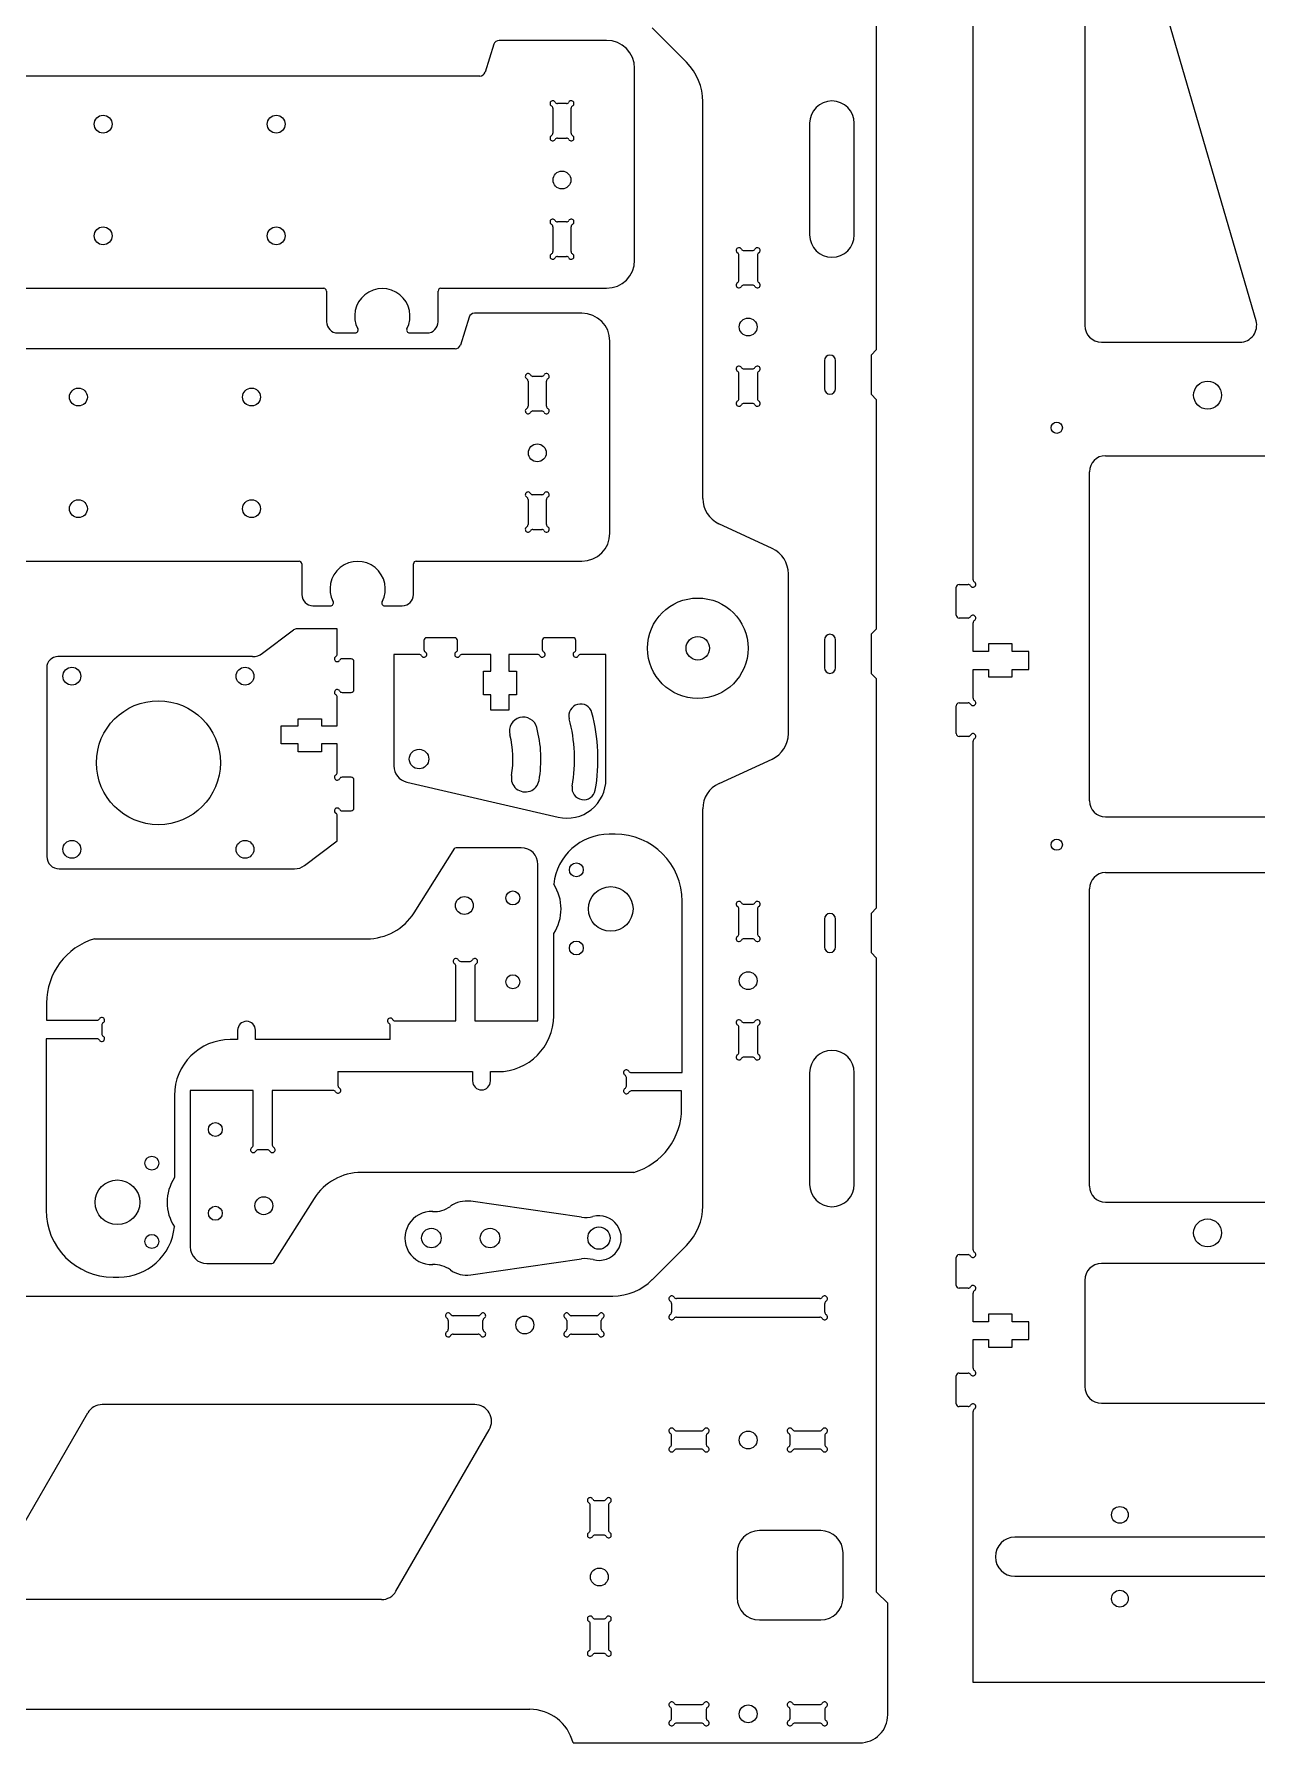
# Model space of a CAD drawing. Header units: millimetres. Extents: x 206 to 904, y 195 to 663.
# Drawn here: x 427 to 645.9, y 195.4 to 501.3 of the extents above; entities that cross this region are included whole.
import ezdxf

# ---------------------------------------------------------------- set-up
doc = ezdxf.new("R2010")
doc.units = ezdxf.units.MM

msp = doc.modelspace()

# ---------------------------------------------------------------- linework, layer by layer
at = {"color": 7, "linetype": 'Continuous', "lineweight": 15}
for p, q in [((577.85, 444.88), (577.85, 558.38)), ((595.11, 403.65), (595.11, 534.72)), ((615.11, 534.26), (615.11, 449.19)), ((645.79, 450.03), (620.99, 535.1)), ((537.67, 502.44), (543.8, 496.3)), ((509.29, 499.52), (507.73, 494.54)), ((529.51, 500.22), (510.25, 500.22)), ((506.78, 493.84), (301.9, 493.84)), ((534.51, 460.84), (534.51, 495.22)), ((519.86, 488.06), (519.86, 483.59)), ((522.3, 488.92), (520.73, 488.92)), ((523.16, 483.59), (523.16, 488.06)), ((546.72, 418.21), (546.72, 489.24)), ((565.85, 485.38), (565.85, 465.38)), ((573.85, 465.38), (573.85, 485.38)), ((520.73, 482.72), (522.3, 482.72)), ((519.86, 466.86), (519.86, 462.39)), ((522.3, 467.72), (520.73, 467.72)), ((523.16, 462.39), (523.16, 466.86)), ((554.06, 462.6), (555.63, 462.6)), ((520.73, 461.52), (522.3, 461.52)), ((553.2, 457.27), (553.2, 461.74)), ((556.5, 461.74), (556.5, 457.27)), ((555.63, 456.4), (554.06, 456.4)), ((329.84, 455.84), (478.84, 455.84)), ((479.34, 455.34), (479.34, 449.84)), ((499.34, 449.84), (499.34, 455.34)), ((499.84, 455.84), (529.51, 455.84)), ((504.87, 450.66), (503.31, 445.67)), ((525.09, 451.36), (505.83, 451.36)), ((481.34, 447.84), (484.5, 447.84)), ((494.19, 447.84), (497.34, 447.84)), ((502.36, 444.97), (297.48, 444.97)), ((530.09, 411.97), (530.09, 446.36)), ((576.85, 443.88), (577.85, 444.88)), ((576.85, 443.88), (576.85, 436.88)), ((618.11, 446.19), (642.91, 446.19)), ((554.06, 441.4), (555.63, 441.4)), ((568.5, 442.88), (568.5, 437.88)), ((570.5, 437.88), (570.5, 442.88)), ((515.44, 439.19), (515.44, 434.72)), ((517.88, 440.06), (516.31, 440.06)), ((518.74, 434.72), (518.74, 439.19)), ((553.2, 436.07), (553.2, 440.54)), ((556.5, 440.54), (556.5, 436.07)), ((555.63, 435.2), (554.06, 435.2)), ((577.85, 435.88), (576.85, 436.88)), ((577.85, 394.88), (577.85, 435.88)), ((516.31, 433.86), (517.88, 433.86)), ((618.84, 425.85), (651.55, 425.85)), ((615.97, 364.05), (615.97, 422.98)), ((515.44, 417.99), (515.44, 413.52)), ((517.88, 418.86), (516.31, 418.86)), ((518.74, 413.52), (518.74, 417.99)), ((559.16, 409.22), (549.61, 413.68)), ((516.31, 412.66), (517.88, 412.66)), ((325.42, 406.97), (474.42, 406.97)), ((495.42, 406.97), (525.09, 406.97)), ((474.92, 406.47), (474.92, 400.97)), ((494.92, 400.97), (494.92, 406.47)), ((562.05, 376.08), (562.05, 404.69)), ((592.11, 397.29), (592.11, 402.29)), ((592.61, 402.79), (594.25, 402.79)), ((476.92, 398.97), (480.08, 398.97)), ((489.76, 398.97), (492.92, 398.97)), ((481.25, 394.87), (474.05, 394.87)), ((481.25, 390.34), (481.25, 394.87)), ((576.85, 393.88), (577.85, 394.88)), ((594.25, 396.79), (592.61, 396.79)), ((595.11, 390.79), (595.11, 395.92)), ((467.88, 390.48), (473.45, 394.67)), ((496.79, 392.76), (496.79, 391.13)), ((502.29, 393.26), (497.29, 393.26)), ((502.79, 391.13), (502.79, 392.76)), ((517.99, 392.76), (517.99, 391.13)), ((523.49, 393.26), (518.49, 393.26)), ((523.99, 391.13), (523.99, 392.76)), ((568.5, 392.88), (568.5, 387.88)), ((570.5, 387.88), (570.5, 392.88)), ((576.85, 393.88), (576.85, 386.88)), ((602.11, 392.14), (597.91, 392.14)), ((597.91, 392.14), (597.91, 390.79)), ((602.11, 390.79), (602.11, 392.14)), ((466.07, 389.87), (431.25, 389.87)), ((483.75, 389.47), (482.12, 389.47)), ((484.25, 383.97), (484.25, 388.97)), ((491.39, 390.26), (491.39, 370.32)), ((495.92, 390.26), (491.39, 390.26)), ((508.79, 390.26), (503.66, 390.26)), ((508.79, 387.26), (508.79, 390.26)), ((511.99, 390.26), (511.99, 387.26)), ((517.12, 390.26), (511.99, 390.26)), ((529.39, 390.26), (524.86, 390.26)), ((529.39, 367.94), (529.39, 390.26)), ((597.91, 390.79), (595.11, 390.79)), ((605.11, 390.79), (602.11, 390.79)), ((605.11, 387.59), (605.11, 390.79)), ((429.25, 387.87), (429.25, 354.11)), ((507.44, 387.26), (508.79, 387.26)), ((507.44, 383.06), (507.44, 387.26)), ((511.99, 387.26), (513.34, 387.26)), ((513.34, 387.26), (513.34, 383.06)), ((577.85, 385.88), (576.85, 386.88)), ((577.85, 344.88), (577.85, 385.88)), ((595.11, 382.45), (595.11, 387.59)), ((595.11, 387.59), (597.91, 387.59)), ((597.91, 387.59), (597.91, 386.24)), ((597.91, 386.24), (602.11, 386.24)), ((602.11, 386.24), (602.11, 387.59)), ((602.11, 387.59), (605.11, 387.59)), ((481.25, 377.47), (481.25, 382.61)), ((482.12, 383.47), (483.75, 383.47)), ((508.79, 383.06), (507.44, 383.06)), ((508.79, 380.26), (508.79, 383.06)), ((511.99, 383.06), (511.99, 380.26)), ((513.34, 383.06), (511.99, 383.06)), ((511.99, 380.26), (508.79, 380.26)), ((592.11, 376.09), (592.11, 381.09)), ((592.61, 381.59), (594.25, 381.59)), ((471.25, 377.47), (474.25, 377.47)), ((471.25, 374.27), (471.25, 377.47)), ((474.25, 378.75), (478.45, 378.75)), ((474.25, 377.47), (474.25, 378.75)), ((478.45, 378.75), (478.45, 377.47)), ((478.45, 377.47), (481.25, 377.47)), ((474.25, 374.27), (471.25, 374.27)), ((474.25, 372.85), (474.25, 374.27)), ((478.45, 374.27), (478.45, 372.85)), ((481.25, 374.27), (478.45, 374.27)), ((481.25, 369.14), (481.25, 374.27)), ((594.25, 375.59), (592.61, 375.59)), ((595.11, 283.65), (595.11, 374.72)), ((478.45, 372.85), (474.25, 372.85)), ((549.64, 367.18), (559.13, 371.54)), ((483.75, 368.27), (482.12, 368.27)), ((484.25, 362.77), (484.25, 367.77)), ((493.71, 367.4), (520.81, 361.12)), ((481.25, 356.87), (481.25, 361.41)), ((482.12, 362.27), (483.75, 362.27)), ((546.72, 291.51), (546.72, 362.63)), ((618.84, 361.19), (668.73, 361.19)), ((531.03, 358.08), (529.97, 358.08)), ((475.41, 352.48), (481.25, 356.87)), ((495.02, 344.01), (502.35, 355.6)), ((502.59, 355.66), (502.35, 355.6)), ((505.68, 355.66), (502.59, 355.66)), ((514.21, 355.66), (505.68, 355.66)), ((431.49, 351.87), (473.61, 351.87)), ((517.21, 324.66), (517.21, 352.66)), ((618.84, 351.19), (673.32, 351.19)), ((543.03, 315.4), (543.03, 346.08)), ((615.97, 295.05), (615.97, 348.32)), ((553.2, 340.22), (553.2, 344.69)), ((554.06, 345.55), (555.63, 345.55)), ((556.5, 344.69), (556.5, 340.22)), ((568.5, 342.88), (568.5, 337.88)), ((570.5, 337.88), (570.5, 342.88)), ((576.85, 343.88), (577.85, 344.88)), ((576.85, 343.88), (576.85, 336.88)), ((520.03, 325.56), (520.03, 340.28)), ((437.77, 339.35), (486.57, 339.35)), ((555.63, 339.35), (554.06, 339.35)), ((577.85, 335.88), (576.85, 336.88)), ((502.51, 324.66), (502.51, 334.44)), ((503.37, 335.31), (505.04, 335.31)), ((505.91, 334.44), (505.91, 324.66)), ((577.85, 222.38), (577.85, 335.88)), ((429.21, 327.85), (429.21, 324.76)), ((429.21, 324.76), (438.24, 324.76)), ((491.62, 324.66), (502.51, 324.66)), ((505.91, 324.66), (517.21, 324.66)), ((554.06, 324.35), (555.63, 324.35)), ((429.12, 321.46), (429.12, 290.78)), ((438.24, 321.46), (429.12, 321.46)), ((439.11, 323.9), (439.11, 322.33)), ((463.43, 321.3), (462.12, 321.3)), ((463.43, 322.97), (463.43, 321.3)), ((466.63, 321.3), (466.63, 322.97)), ((490.76, 321.3), (466.63, 321.3)), ((490.76, 321.3), (490.76, 323.79)), ((553.2, 319.02), (553.2, 323.49)), ((556.5, 323.49), (556.5, 319.02)), ((481.39, 315.56), (481.39, 313.07)), ((481.39, 315.56), (505.51, 315.56)), ((505.51, 315.56), (505.51, 313.89)), ((508.71, 313.89), (508.71, 315.56)), ((508.71, 315.56), (510.03, 315.56)), ((533.9, 315.4), (543.03, 315.4)), ((555.63, 318.15), (554.06, 318.15)), ((565.85, 315.37), (565.85, 295.37)), ((573.85, 295.37), (573.85, 315.37)), ((454.94, 312.2), (454.94, 284.2)), ((466.24, 312.2), (454.94, 312.2)), ((466.24, 302.42), (466.24, 312.2)), ((469.64, 312.2), (469.64, 302.42)), ((480.52, 312.2), (469.64, 312.2)), ((533.04, 312.96), (533.04, 314.53)), ((542.94, 312.1), (533.9, 312.1)), ((542.94, 309.01), (542.94, 312.1)), ((452.12, 311.3), (452.12, 296.58)), ((468.77, 301.55), (467.1, 301.55)), ((534.37, 297.51), (485.58, 297.51)), ((477.12, 292.86), (469.8, 281.26)), ((525.01, 289.48), (505.16, 292.34)), ((618.84, 292.19), (688.85, 292.19)), ((505.16, 279.17), (525.02, 282.03)), ((537.67, 278.31), (543.8, 284.45)), ((592.11, 277.29), (592.11, 282.29)), ((592.61, 282.79), (594.25, 282.79)), ((441.12, 278.78), (442.17, 278.78)), ((457.94, 281.2), (466.46, 281.2)), ((466.46, 281.2), (469.55, 281.2)), ((469.55, 281.2), (469.8, 281.26)), ((692.77, 281.19), (618.11, 281.19)), ((267.85, 275.38), (530.6, 275.38)), ((594.25, 276.79), (592.61, 276.79)), ((595.11, 270.79), (595.11, 275.92)), ((615.11, 278.19), (615.11, 259.19)), ((541.15, 274.04), (541.15, 272.48)), ((567.68, 274.91), (542.01, 274.91)), ((568.55, 272.48), (568.55, 274.04)), ((501.15, 270.99), (501.15, 269.42)), ((506.48, 271.85), (502.01, 271.85)), ((507.35, 269.42), (507.35, 270.99)), ((522.35, 270.99), (522.35, 269.42)), ((527.68, 271.85), (523.21, 271.85)), ((528.55, 269.42), (528.55, 270.99)), ((542.01, 271.61), (567.68, 271.61)), ((597.91, 270.79), (595.11, 270.79)), ((602.11, 272.14), (597.91, 272.14)), ((597.91, 272.14), (597.91, 270.79)), ((602.11, 270.79), (602.11, 272.14)), ((605.11, 270.79), (602.11, 270.79)), ((605.11, 267.59), (605.11, 270.79)), ((502.01, 268.55), (506.48, 268.55)), ((523.21, 268.55), (527.68, 268.55)), ((595.11, 262.45), (595.11, 267.59)), ((595.11, 267.59), (597.91, 267.59)), ((597.91, 267.59), (597.91, 266.24)), ((597.91, 266.24), (602.11, 266.24)), ((602.11, 266.24), (602.11, 267.59)), ((602.11, 267.59), (605.11, 267.59)), ((592.11, 256.09), (592.11, 261.09)), ((592.61, 261.59), (594.25, 261.59)), ((419.89, 225.52), (436.59, 254.45)), ((505.89, 255.95), (439.19, 255.95)), ((594.25, 255.59), (592.61, 255.59)), ((595.11, 206.19), (595.11, 254.73)), ((618.11, 256.19), (698.3, 256.19)), ((491.78, 222.52), (508.48, 251.45)), ((542.01, 251.25), (546.48, 251.25)), ((563.21, 251.25), (567.68, 251.25)), ((541.15, 248.81), (541.15, 250.38)), ((546.48, 247.95), (542.01, 247.95)), ((547.35, 250.38), (547.35, 248.81)), ((562.35, 248.81), (562.35, 250.38)), ((567.68, 247.95), (563.21, 247.95)), ((568.55, 250.38), (568.55, 248.81)), ((527.42, 238.78), (528.99, 238.78)), ((526.55, 233.44), (526.55, 237.91)), ((529.85, 237.91), (529.85, 233.44)), ((528.99, 232.58), (527.42, 232.58)), ((567.85, 233.38), (556.85, 233.38)), ((682.61, 232.19), (602.61, 232.19)), ((552.85, 229.38), (552.85, 221.38)), ((571.85, 221.38), (571.85, 229.38)), ((602.61, 225.19), (682.61, 225.19)), ((489.19, 221.02), (422.49, 221.02)), ((579.85, 220.38), (577.85, 222.38)), ((579.85, 200.38), (579.85, 220.38)), ((527.42, 217.58), (528.99, 217.58)), ((556.85, 217.38), (567.85, 217.38)), ((526.55, 212.24), (526.55, 216.71)), ((529.85, 216.71), (529.85, 212.24)), ((528.99, 211.38), (527.42, 211.38)), ((697.11, 206.19), (595.11, 206.19)), ((542.01, 202.21), (546.48, 202.21)), ((563.21, 202.21), (567.68, 202.21)), ((232.59, 201.38), (515.75, 201.38)), ((541.15, 199.77), (541.15, 201.34)), ((546.48, 198.91), (542.01, 198.91)), ((547.35, 201.34), (547.35, 199.77)), ((562.35, 199.77), (562.35, 201.34)), ((567.68, 198.91), (563.21, 198.91)), ((568.55, 201.34), (568.55, 199.77)), ((523.5, 195.38), (574.85, 195.38))]:
    msp.add_line(p, q, dxfattribs=at)
for centre, radius in [((439.34, 485.22), 1.6), ((470.34, 485.22), 1.6), ((521.51, 475.22), 1.6), ((439.34, 465.22), 1.6), ((470.34, 465.22), 1.6), ((554.85, 448.9), 1.6), ((434.92, 436.36), 1.6), ((465.92, 436.36), 1.6), ((637.11, 436.69), 2.5), ((610.11, 430.85), 1), ((517.09, 426.36), 1.6), ((434.92, 416.36), 1.6), ((465.92, 416.36), 1.6), ((545.83, 391.37), 9), ((545.83, 391.37), 2.1), ((433.75, 386.37), 1.6), ((464.75, 386.37), 1.6), ((449.25, 370.87), 11.1), ((495.92, 371.54), 1.75), ((433.75, 355.37), 1.6), ((464.75, 355.37), 1.6), ((610.11, 356.19), 1), ((524.08, 351.7), 1.25), ((504.03, 345.31), 1.6), ((512.71, 346.66), 1.25), ((530.24, 344.69), 4), ((524.08, 337.7), 1.25), ((512.71, 331.66), 1.25), ((554.85, 331.85), 1.6), ((459.44, 305.2), 1.25), ((448.07, 299.16), 1.25), ((441.91, 292.17), 4), ((459.44, 290.2), 1.25), ((468.11, 291.55), 1.6), ((528.13, 285.76), 2), ((637.11, 286.69), 2.5), ((448.07, 285.16), 1.25), ((498.13, 285.76), 1.75), ((508.63, 285.76), 1.75), ((514.85, 270.2), 1.6), ((554.85, 249.6), 1.6), ((621.41, 236.19), 1.5), ((528.2, 225.08), 1.6), ((621.41, 221.19), 1.5), ((554.85, 200.56), 1.6)]:
    msp.add_circle(centre, radius, dxfattribs=at)
for centre, radius, start, end in [((510.25, 499.22), 1, 90, 162.6143), ((529.51, 495.22), 5, 0, 90), ((536.72, 489.24), 10, 0, 44.9542), ((506.78, 494.84), 1, 270, 342.6143), ((519.86, 488.92), 0.5, 30.0002, 239.9999), ((519.36, 488.06), 0.5, 0, 60), ((520.73, 489.42), 0.5, 210.0002, 270), ((522.3, 489.42), 0.5, 270, 330.0001), ((523.16, 488.92), 0.5, 300.0002, 150.0002), ((523.66, 488.06), 0.5, 119.9995, 179.9997), ((569.85, 485.38), 4, 0, 180), ((519.36, 483.59), 0.5, 300.0002, 0), ((523.66, 483.59), 0.5, 180.0002, 240.0001), ((519.86, 482.72), 0.5, 120.0001, 330.0001), ((520.73, 482.22), 0.5, 89.9999, 150), ((522.3, 482.22), 0.5, 30.0003, 90.0001), ((523.16, 482.72), 0.5, 210.0003, 60), ((519.86, 467.72), 0.5, 30.0002, 239.9999), ((523.16, 467.72), 0.5, 300.0003, 150), ((519.36, 466.86), 0.5, 0, 60), ((520.73, 468.22), 0.5, 210.0002, 270), ((522.3, 468.22), 0.5, 270, 330.0001), ((523.66, 466.86), 0.5, 119.9995, 179.9997), ((569.85, 465.38), 4, 180, 0), ((519.36, 462.39), 0.5, 300.0002, 0), ((523.66, 462.39), 0.5, 180, 240.0001), ((553.2, 462.6), 0.5, 30.0001, 240.0001), ((552.7, 461.74), 0.5, 359.9999, 60), ((554.06, 463.1), 0.5, 210.0002, 270), ((555.63, 463.1), 0.5, 270.0002, 330.0001), ((556.5, 462.6), 0.5, 300.0003, 150), ((557, 461.74), 0.5, 119.9995, 179.9997), ((519.86, 461.52), 0.5, 120.0002, 329.9999), ((520.73, 461.02), 0.5, 89.9999, 150), ((522.3, 461.02), 0.5, 30.0003, 90.0001), ((523.16, 461.52), 0.5, 210.0003, 60), ((529.51, 460.84), 5, 270, 0), ((553.2, 456.4), 0.5, 120.0001, 330.0001), ((552.7, 457.27), 0.5, 300.0002, 0), ((554.06, 455.9), 0.5, 90, 150), ((555.63, 455.9), 0.5, 30.0003, 90.0001), ((556.5, 456.4), 0.5, 210.0003, 60), ((557, 457.27), 0.5, 180.0002, 240.0001), ((478.84, 455.34), 0.5, 0, 90), ((489.34, 450.83), 4.95, 332.7389, 207.2611), ((499.84, 455.34), 0.5, 90, 180), ((481.34, 449.84), 2, 180, 270), ((497.34, 449.84), 2, 270, 0), ((505.83, 450.36), 1, 90, 162.6143), ((525.09, 446.36), 5, 0, 90), ((642.91, 449.19), 3, 270, 16.2527), ((484.5, 448.34), 0.5, 270, 27.2611), ((494.19, 448.34), 0.5, 152.7389, 270), ((618.11, 449.19), 3, 180, 270), ((502.36, 445.97), 1, 270, 342.6143), ((569.5, 442.88), 1, 90, 180), ((569.5, 442.88), 1, 0, 90), ((553.2, 441.4), 0.5, 30.0001, 240.0001), ((552.7, 440.54), 0.5, 0, 60), ((554.06, 441.9), 0.5, 210.0002, 270), ((555.63, 441.9), 0.5, 270.0002, 330.0001), ((556.5, 441.4), 0.5, 300.0002, 150.0002), ((557, 440.54), 0.5, 119.9995, 179.9997), ((515.44, 440.06), 0.5, 30.0002, 239.9999), ((514.94, 439.19), 0.5, 0, 60), ((516.31, 440.56), 0.5, 210.0002, 270), ((517.88, 440.56), 0.5, 270, 330.0001), ((518.74, 440.06), 0.5, 300.0002, 150.0002), ((519.24, 439.19), 0.5, 119.9995, 179.9997), ((569.5, 437.88), 1, 180, 270), ((569.5, 437.88), 1, 270, 0), ((514.94, 434.72), 0.5, 300.0002, 0), ((519.24, 434.72), 0.5, 180.0002, 240.0001), ((553.2, 435.2), 0.5, 120.0002, 329.9999), ((552.7, 436.07), 0.5, 300.0002, 0), ((554.06, 434.7), 0.5, 90, 150), ((555.63, 434.7), 0.5, 30.0003, 90.0001), ((556.5, 435.2), 0.5, 210.0003, 60), ((557, 436.07), 0.5, 180, 240.0001), ((515.44, 433.86), 0.5, 120.0001, 330.0001), ((516.31, 433.36), 0.5, 89.9999, 150), ((517.88, 433.36), 0.5, 30.0003, 90.0001), ((518.74, 433.86), 0.5, 210.0003, 60), ((618.84, 422.98), 2.87, 90, 180), ((515.44, 418.86), 0.5, 30.0002, 239.9999), ((518.74, 418.86), 0.5, 300.0003, 150), ((514.94, 417.99), 0.5, 0, 60), ((516.31, 419.36), 0.5, 210.0002, 270), ((517.88, 419.36), 0.5, 270, 330.0001), ((519.24, 417.99), 0.5, 119.9995, 179.9997), ((551.72, 418.21), 5, 180, 244.998), ((515.44, 412.66), 0.5, 120.0002, 329.9999), ((514.94, 413.52), 0.5, 300.0002, 0), ((518.74, 412.66), 0.5, 210.0003, 60), ((519.24, 413.52), 0.5, 180, 240.0001), ((516.31, 412.16), 0.5, 89.9999, 150), ((517.88, 412.16), 0.5, 30.0003, 90.0001), ((525.09, 411.97), 5, 270, 0), ((474.42, 406.47), 0.5, 0, 90), ((495.42, 406.47), 0.5, 90, 180), ((557.05, 404.69), 5, 0, 64.998), ((484.92, 401.97), 4.95, 332.7389, 207.2611), ((476.92, 400.97), 2, 180, 270), ((492.92, 400.97), 2, 270, 0), ((592.61, 402.29), 0.5, 89.9999, 179.9999), ((594.25, 402.29), 0.5, 30.0002, 90), ((595.11, 402.79), 0.5, 210.0001, 60), ((595.61, 403.65), 0.5, 180, 240), ((480.08, 399.47), 0.5, 270, 27.2611), ((489.76, 399.47), 0.5, 152.7389, 270), ((474.05, 393.87), 1, 90, 126.9749), ((592.61, 397.29), 0.5, 179.9999, 269.9999), ((594.25, 397.29), 0.5, 270, 330), ((595.11, 396.79), 0.5, 300.0003, 149.9999), ((595.61, 395.92), 0.5, 120.0002, 179.9999), ((497.29, 392.76), 0.5, 89.9999, 179.9999), ((502.29, 392.76), 0.5, 0, 90), ((518.49, 392.76), 0.5, 89.9999, 179.9999), ((523.49, 392.76), 0.5, 0, 90), ((569.5, 392.88), 1, 90, 180), ((569.5, 392.88), 1, 0, 90), ((431.25, 387.87), 2, 90, 180), ((466.07, 392.87), 3, 270, 306.9749), ((481.25, 389.47), 0.5, 120.0002, 329.9999), ((480.75, 390.34), 0.5, 300.0002, 0), ((482.12, 388.97), 0.5, 90, 150), ((483.75, 388.97), 0.5, 359.9998, 89.9996), ((495.92, 389.76), 0.5, 30.0002, 90), ((496.79, 390.26), 0.5, 210.0002, 60.0002), ((497.29, 391.13), 0.5, 180.0001, 240), ((502.79, 390.26), 0.5, 120.0002, 329.9999), ((502.29, 391.13), 0.5, 300.0002, 0), ((503.66, 389.76), 0.5, 90, 150), ((517.12, 389.76), 0.5, 30.0002, 90), ((517.99, 390.26), 0.5, 210.0003, 60), ((518.49, 391.13), 0.5, 180.0001, 240), ((523.99, 390.26), 0.5, 120.0002, 329.9999), ((523.49, 391.13), 0.5, 300.0002, 0), ((524.86, 389.76), 0.5, 90, 150), ((569.5, 387.88), 1, 180, 270), ((569.5, 387.88), 1, 270, 0), ((481.25, 383.47), 0.5, 30.0001, 240.0001), ((480.75, 382.61), 0.5, 360, 60), ((482.12, 383.97), 0.5, 210.0002, 270), ((483.75, 383.97), 0.5, 270, 360), ((595.61, 382.45), 0.5, 179.9994, 240), ((524.84, 379.29), 2.1, 15, 195), ((495.92, 371.54), 32.04, 350, 15), ((592.61, 381.09), 0.5, 89.9999, 179.9999), ((594.25, 381.09), 0.5, 30.0002, 90), ((595.11, 381.59), 0.5, 210.0001, 60), ((514.59, 376.54), 2.5, 15, 195), ((495.92, 371.54), 21.82, 349.844, 15), ((495.92, 371.54), 27.84, 350, 15), ((495.92, 371.54), 16.82, 349.844, 15), ((557.05, 376.08), 5, 294.6694, 0), ((592.61, 376.09), 0.5, 179.9999, 269.9999), ((594.25, 376.09), 0.5, 270, 330), ((595.11, 375.59), 0.5, 300.0003, 149.9999), ((595.61, 374.72), 0.5, 120.0002, 179.9999), ((494.39, 370.32), 3, 180, 256.9536), ((481.25, 368.27), 0.5, 120.0002, 329.9999), ((480.75, 369.14), 0.5, 300.0002, 360), ((482.12, 367.77), 0.5, 90, 150), ((483.75, 367.77), 0.5, 0, 89.9991), ((514.94, 368.14), 2.5, 169.844, 349.844), ((522.39, 367.94), 7, 256.9536, 0), ((551.72, 362.63), 5, 114.6694, 180), ((525.41, 366.34), 2.1, 170, 350), ((481.25, 362.27), 0.5, 30.0001, 240.0001), ((480.75, 361.41), 0.5, 359.9999, 60), ((482.12, 362.77), 0.5, 210.0002, 270), ((483.75, 362.77), 0.5, 270, 0), ((618.84, 364.05), 2.87, 180, 270), ((529.97, 348.08), 10, 90, 174.0497), ((531.03, 346.08), 12, 360, 90), ((514.21, 352.66), 3, 0, 90), ((431.49, 354.11), 2.24, 180, 270), ((473.61, 354.87), 3, 270, 306.9749), ((513.24, 344.7), 8.1, 326.9488, 33.0512), ((618.84, 348.32), 2.87, 90, 180), ((553.2, 345.55), 0.5, 30.0001, 240.0001), ((554.06, 346.05), 0.5, 210.0002, 270), ((555.63, 346.05), 0.5, 270.0002, 330.0001), ((556.5, 345.55), 0.5, 300.0003, 150), ((486.57, 349.35), 10, 270, 327.7121), ((552.7, 344.69), 0.5, 359.9999, 60), ((557, 344.69), 0.5, 119.9995, 179.9997), ((569.5, 342.88), 1, 90, 180), ((569.5, 342.88), 1, 0, 90), ((553.2, 339.35), 0.5, 120.0001, 330.0001), ((552.7, 340.22), 0.5, 300.0002, 0), ((556.5, 339.35), 0.5, 210.0003, 60), ((557, 340.22), 0.5, 180.0002, 240.0001), ((441.21, 327.85), 12, 106.6395, 180.0021), ((554.06, 338.85), 0.5, 90, 150), ((555.63, 338.85), 0.5, 30.0003, 90.0001), ((569.5, 337.88), 1, 180, 270), ((569.5, 337.88), 1, 270, 0), ((502.51, 335.31), 0.5, 30, 239.9996), ((502.01, 334.44), 0.5, 0.0009, 60.0004), ((503.37, 335.81), 0.5, 210, 269.9774), ((505.04, 335.81), 0.5, 269.9869, 329.9873), ((505.91, 335.31), 0.5, 299.987, 149.9866), ((506.41, 334.44), 0.5, 119.9869, 179.9869), ((438.24, 325.26), 0.5, 269.987, 329.9867), ((439.11, 324.76), 0.5, 299.987, 149.9866), ((439.61, 323.9), 0.5, 119.9869, 179.9869), ((465.03, 322.97), 1.6, 0, 180), ((490.76, 324.66), 0.5, 29.9865, 239.9861), ((491.62, 325.16), 0.5, 209.9864, 269.9864), ((510.03, 325.56), 10, 270, 0), ((553.2, 324.35), 0.5, 30.0001, 240.0001), ((554.06, 324.85), 0.5, 210.0002, 270), ((555.63, 324.85), 0.5, 270.0002, 330.0001), ((556.5, 324.35), 0.5, 300.0002, 150.0002), ((438.24, 320.96), 0.5, 29.9999, 89.9999), ((439.11, 321.46), 0.5, 209.9998, 59.9998), ((439.61, 322.33), 0.5, 179.9999, 239.9997), ((462.12, 311.3), 10, 90, 180), ((490.26, 323.79), 0.5, 359.9865, 59.9863), ((552.7, 323.49), 0.5, 0, 60), ((557, 323.49), 0.5, 119.9995, 179.9997), ((553.2, 318.15), 0.5, 120.0002, 329.9999), ((552.7, 319.02), 0.5, 300.0002, 0), ((556.5, 318.15), 0.5, 210.0003, 60), ((557, 319.02), 0.5, 180, 240.0001), ((569.85, 315.37), 4, 0, 180), ((533.04, 315.4), 0.5, 29.9998, 239.9998), ((533.9, 315.9), 0.5, 209.9999, 269.9999), ((554.06, 317.65), 0.5, 90, 150), ((555.63, 317.65), 0.5, 30.0003, 90.0001), ((480.52, 311.7), 0.5, 29.9864, 89.9864), ((481.39, 312.2), 0.5, 209.9865, 59.9861), ((481.89, 313.07), 0.5, 179.9865, 239.9863), ((507.11, 313.89), 1.6, 180, 0), ((533.04, 312.1), 0.5, 119.987, 329.9866), ((532.54, 314.53), 0.5, 359.9999, 59.9997), ((532.54, 312.96), 0.5, 299.9869, 359.9869), ((533.9, 311.6), 0.5, 89.987, 149.9867), ((530.94, 309.01), 12, 286.6395, 0.0021), ((466.24, 301.55), 0.5, 119.987, 329.9866), ((465.74, 302.42), 0.5, 299.9869, 359.9869), ((467.1, 301.05), 0.5, 89.9869, 149.9873), ((468.77, 301.05), 0.5, 30, 89.9774), ((469.64, 301.55), 0.5, 210, 59.9996), ((470.14, 302.42), 0.5, 180.0009, 240.0004), ((485.58, 287.51), 10, 90, 147.7121), ((458.91, 292.16), 8.1, 146.9488, 213.0512), ((569.85, 295.37), 4, 180, 0), ((618.84, 295.05), 2.87, 180, 270), ((441.12, 290.78), 12, 180, 270), ((498.59, 295.49), 5, 267.2656, 305.8472), ((504.45, 287.39), 5, 81.8005, 125.8472), ((536.72, 291.51), 10, 315.0459, 0), ((442.17, 288.78), 10, 270, 354.0497), ((498.13, 285.76), 4.75, 87.2656, 272.7306), ((525.72, 294.43), 5, 261.8005, 285.5261), ((528.13, 285.76), 4, 254.5789, 105.5261), ((457.94, 284.2), 3, 180, 270), ((525.74, 277.08), 5, 74.5789, 98.1834), ((592.61, 282.29), 0.5, 90, 180), ((594.25, 282.29), 0.5, 30.0002, 90), ((595.11, 282.79), 0.5, 210.0001, 60), ((595.61, 283.65), 0.5, 180, 240), ((498.59, 276.02), 5, 54.1442, 92.7306), ((504.45, 284.12), 5, 234.1442, 278.1834), ((618.11, 278.19), 3, 90, 180), ((530.6, 285.38), 10, 270, 315.0459), ((541.15, 274.91), 0.5, 30, 239.9997), ((568.55, 274.91), 0.5, 300.0001, 149.9998), ((592.61, 277.29), 0.5, 179.9999, 269.9999), ((594.25, 277.29), 0.5, 270, 330), ((595.11, 276.79), 0.5, 300.0003, 150), ((595.61, 275.92), 0.5, 120.0002, 180.0001), ((501.15, 271.85), 0.5, 29.9998, 239.9998), ((507.35, 271.85), 0.5, 300, 149.9997), ((522.35, 271.85), 0.5, 29.9999, 239.9999), ((528.55, 271.85), 0.5, 299.9999, 149.9999), ((540.65, 274.04), 0.5, 359.9999, 59.9997), ((540.65, 272.48), 0.5, 299.9999, 360), ((542.01, 275.41), 0.5, 209.9999, 269.9998), ((567.68, 275.41), 0.5, 270, 329.9998), ((569.05, 274.04), 0.5, 119.9996, 179.9995), ((569.05, 272.48), 0.5, 180, 239.9998), ((500.65, 270.99), 0.5, 359.9999, 59.9997), ((500.65, 269.42), 0.5, 299.9999, 359.9998), ((502.01, 272.35), 0.5, 209.9999, 269.9998), ((506.48, 272.35), 0.5, 270, 329.9998), ((507.85, 270.99), 0.5, 119.9996, 179.9993), ((507.85, 269.42), 0.5, 180, 239.9998), ((521.85, 270.99), 0.5, 0, 59.9998), ((521.85, 269.42), 0.5, 300.0001, 0.0001), ((523.21, 272.35), 0.5, 210, 270.0001), ((527.68, 272.35), 0.5, 270.0001, 329.9999), ((529.05, 270.99), 0.5, 119.9999, 179.9994), ((529.05, 269.42), 0.5, 180.0001, 239.9999), ((541.15, 271.61), 0.5, 119.9998, 329.9998), ((542.01, 271.11), 0.5, 89.9999, 149.9997), ((567.68, 271.11), 0.5, 30, 90.0001), ((568.55, 271.61), 0.5, 210.0001, 59.9998), ((501.15, 268.55), 0.5, 120, 329.9997), ((502.01, 268.05), 0.5, 89.9999, 149.9997), ((506.48, 268.05), 0.5, 30, 90.0001), ((507.35, 268.55), 0.5, 210.0001, 59.9998), ((522.35, 268.55), 0.5, 120.0002, 329.9999), ((523.21, 268.05), 0.5, 90.0001, 149.9999), ((527.68, 268.05), 0.5, 30.0001, 90.0001), ((528.55, 268.55), 0.5, 210.0002, 59.9999), ((592.61, 261.09), 0.5, 90, 180), ((594.25, 261.09), 0.5, 30.0002, 90), ((595.11, 261.59), 0.5, 210.0001, 60), ((595.61, 262.45), 0.5, 180, 240), ((618.11, 259.19), 3, 180, 270), ((439.19, 252.95), 3, 90, 150), ((505.89, 252.95), 3, 330, 90), ((592.61, 256.09), 0.5, 179.9999, 269.9999), ((594.25, 256.09), 0.5, 270, 330), ((595.11, 255.59), 0.5, 300.0003, 150), ((595.61, 254.72), 0.5, 120.0002, 179.5703), ((541.15, 251.25), 0.5, 30.0002, 240.0002), ((542.01, 251.75), 0.5, 210.0003, 270.0001), ((546.48, 251.75), 0.5, 270, 330), ((547.35, 251.25), 0.5, 300.0002, 149.9999), ((562.35, 251.25), 0.5, 30.0003, 240), ((563.21, 251.75), 0.5, 210.0003, 270.0001), ((567.68, 251.75), 0.5, 269.9999, 330), ((568.55, 251.25), 0.5, 300.0002, 149.9999), ((541.15, 247.95), 0.5, 120.0003, 330), ((540.65, 250.38), 0.5, 0, 60.0001), ((540.65, 248.81), 0.5, 300.0003, 0.0001), ((542.01, 247.45), 0.5, 90.0002, 150.0001), ((546.48, 247.45), 0.5, 30.0002, 90), ((547.35, 247.95), 0.5, 210.0002, 60.0002), ((547.85, 250.38), 0.5, 120.0006, 179.9998), ((547.85, 248.81), 0.5, 180, 240), ((562.35, 247.95), 0.5, 120.0003, 330), ((561.85, 250.38), 0.5, 0, 60.0001), ((561.85, 248.81), 0.5, 300.0003, 0.0001), ((563.21, 247.45), 0.5, 90.0002, 150.0001), ((567.68, 247.45), 0.5, 30.0002, 90), ((568.55, 247.95), 0.5, 210.0003, 60), ((569.05, 250.38), 0.5, 120.0006, 179.9998), ((569.05, 248.81), 0.5, 180, 240), ((526.55, 238.78), 0.5, 30.0001, 240.0001), ((527.42, 239.28), 0.5, 210.0002, 270), ((528.99, 239.28), 0.5, 270.0002, 330.0001), ((529.85, 238.78), 0.5, 300.0003, 150), ((526.05, 237.91), 0.5, 359.9999, 60), ((530.35, 237.91), 0.5, 119.9995, 179.9997), ((526.55, 232.58), 0.5, 120.0001, 330.0001), ((526.05, 233.44), 0.5, 300.0002, 0), ((527.42, 232.08), 0.5, 90, 150), ((528.99, 232.08), 0.5, 30.0003, 90.0001), ((529.85, 232.58), 0.5, 210.0003, 60), ((530.35, 233.44), 0.5, 180.0002, 240.0001), ((556.85, 229.38), 4, 90, 180), ((567.85, 229.38), 4, 0, 90), ((602.61, 228.69), 3.5, 90, 270), ((489.19, 224.02), 3, 270, 330), ((556.85, 221.38), 4, 180, 270), ((567.85, 221.38), 4, 270, 0), ((526.55, 217.58), 0.5, 30.0001, 240.0001), ((527.42, 218.08), 0.5, 210.0002, 270), ((528.99, 218.08), 0.5, 270.0002, 330.0001), ((529.85, 217.58), 0.5, 300.0002, 150.0002), ((526.05, 216.71), 0.5, 0, 60), ((530.35, 216.71), 0.5, 119.9995, 179.9997), ((526.55, 211.38), 0.5, 120.0002, 329.9999), ((526.05, 212.24), 0.5, 300.0002, 0), ((527.42, 210.88), 0.5, 90, 150), ((528.99, 210.88), 0.5, 30.0003, 90.0001), ((529.85, 211.38), 0.5, 210.0003, 60), ((530.35, 212.24), 0.5, 180, 240.0001), ((541.15, 202.21), 0.5, 30.0002, 240.0002), ((542.01, 202.71), 0.5, 210.0003, 270.0001), ((546.48, 202.71), 0.5, 270, 330), ((547.35, 202.21), 0.5, 300.0002, 149.9999), ((562.35, 202.21), 0.5, 30.0003, 240), ((563.21, 202.71), 0.5, 210.0003, 270.0001), ((567.68, 202.71), 0.5, 269.9999, 330), ((568.55, 202.21), 0.5, 300.0002, 149.9999), ((515.75, 193.38), 8, 14.4776, 90), ((541.15, 198.91), 0.5, 120.0003, 330), ((540.65, 201.34), 0.5, 0, 60.0001), ((540.65, 199.77), 0.5, 300.0003, 0.0001), ((542.01, 198.41), 0.5, 90.0002, 150.0001), ((546.48, 198.41), 0.5, 30.0002, 90), ((547.35, 198.91), 0.5, 210.0002, 60.0002), ((547.85, 201.34), 0.5, 120.0006, 179.9998), ((547.85, 199.77), 0.5, 180, 240), ((562.35, 198.91), 0.5, 120.0003, 330), ((561.85, 201.34), 0.5, 0, 60.0001), ((561.85, 199.77), 0.5, 300.0003, 0.0001), ((563.21, 198.41), 0.5, 90.0002, 150.0001), ((567.68, 198.41), 0.5, 30.0002, 90), ((568.55, 198.91), 0.5, 210.0003, 60), ((569.05, 201.34), 0.5, 120.0006, 179.9998), ((569.05, 199.77), 0.5, 180, 240), ((574.85, 200.38), 5, 269.9999, 0)]:
    msp.add_arc(centre, radius, start, end, dxfattribs=at)

doc.saveas('drawing.dxf')
